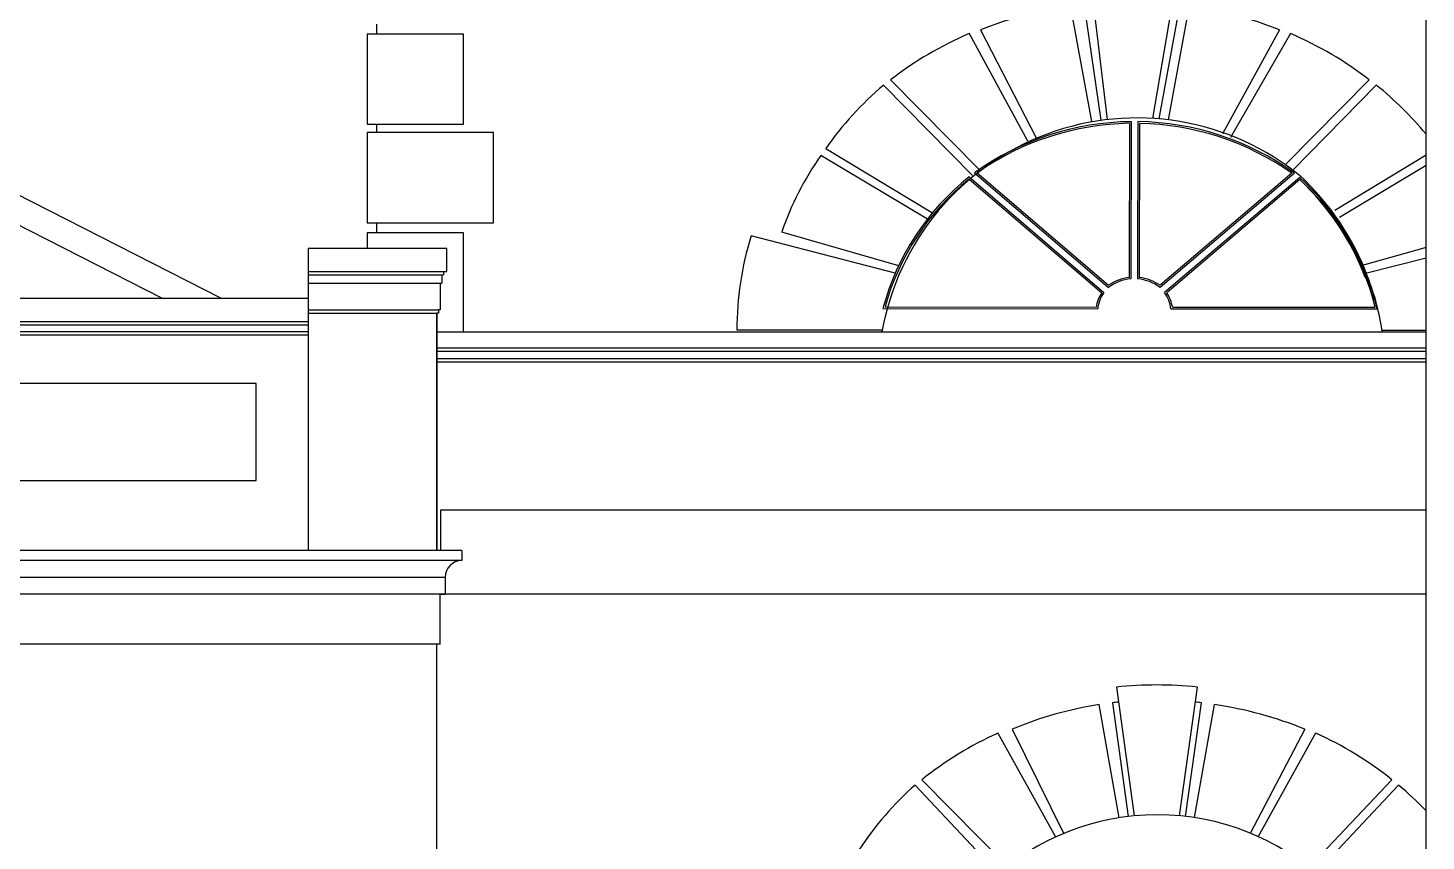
# Model space of a CAD drawing. Extents: x -43 to 90, y 6 to 81.
# Drawn here: x -12.824 to -8.641, y 71.273 to 73.705 of the extents above; entities that cross this region are included whole.
import ezdxf

# ---------------------------------------------------------------- set-up
doc = ezdxf.new("R2010")
doc.units = 0
doc.header["$LTSCALE"] = 0.1
doc.header["$MEASUREMENT"] = 0
doc.layers.add('imagem', color=7, linetype='CONTINUOUS')
doc.layers.add('visto', color=9, linetype='CONTINUOUS')

msp = doc.modelspace()

# ---------------------------------------------------------------- linework, layer by layer
at = {"layer": 'imagem', "linetype": 'ByBlock'}
msp.add_lwpolyline([(-30.5272, 81.1636), (-30.5272, 59.1814), (-8.6408, 59.1814), (-8.6408, 81.1636)], close=True, dxfattribs=at)
at = {"layer": 'visto'}
for p, q in [((-16.5343, 75.0783), (-12.2458, 72.8966)), ((-16.5534, 74.9983), (-12.4223, 72.8966)), ((-9.6421, 73.824), (-9.5949, 73.4311)), ((-9.4582, 73.4342), (-9.3914, 73.824)), ((-9.641, 73.4246), (-9.7048, 73.7722)), ((-9.6644, 73.7775), (-9.6137, 73.4287)), ((-9.4393, 73.4327), (-9.376, 73.7759)), ((-9.4116, 73.4297), (-9.3488, 73.7722)), ((-11.7816, 73.7165), (-11.7816, 73.6867)), ((-9.8321, 73.366), (-10.0082, 73.6889)), ((-9.9743, 73.6991), (-9.8075, 73.3766)), ((-9.0792, 73.6991), (-9.2501, 73.3882)), ((-9.2247, 73.3784), (-9.0454, 73.6889)), ((-10.2429, 73.5497), (-9.9777, 73.2818)), ((-8.8106, 73.5497), (-9.062, 73.2958)), ((-9.9983, 73.264), (-10.2637, 73.5341)), ((-9.0398, 73.2797), (-8.7899, 73.5341)), ((-9.528, 73.4195), (-9.5287, 72.9586)), ((-9.523, 73.4246), (-9.5237, 72.9541)), ((-9.503, 73.4245), (-9.5037, 72.9541)), ((-9.498, 73.4195), (-9.4987, 72.9585)), ((-11.7816, 73.4167), (-11.7816, 73.3917)), ((-10.4366, 73.3444), (-10.1176, 73.152)), ((-10.133, 73.133), (-10.4514, 73.3238)), ((-8.6408, 73.324), (-8.9141, 73.1589)), ((-8.8998, 73.1392), (-8.6408, 73.2946)), ((-10.0079, 73.2527), (-9.6111, 72.9131)), ((-10.0077, 73.2593), (-9.6044, 72.9138)), ((-9.9918, 73.2719), (-9.5911, 72.9287)), ((-9.984, 73.2716), (-9.591, 72.9354)), ((-9.0425, 73.2703), (-9.4365, 72.9352)), ((-9.0347, 73.2706), (-9.4364, 72.9285)), ((-9.0188, 73.258), (-9.4231, 72.9136)), ((-9.0187, 73.2514), (-9.4164, 72.9128)), ((-11.7816, 73.1217), (-11.7816, 73.0918)), ((-10.2292, 72.971), (-10.6602, 73.0832)), ((-10.5689, 73.0954), (-10.2188, 72.9939)), ((-11.9859, 73.0466), (-11.9859, 72.1416)), ((-11.9859, 73.0466), (-11.5709, 73.0466)), ((-11.9859, 73.0466), (-11.9859, 72.1416)), ((-11.5709, 72.9766), (-11.5709, 73.0466)), ((-8.6408, 73.0485), (-8.8318, 72.9947)), ((-8.8221, 72.9716), (-8.6408, 73.0177)), ((-11.9859, 72.9766), (-11.5809, 72.9766)), ((-11.9859, 72.9666), (-11.5859, 72.9666)), ((-11.5859, 72.9666), (-11.5859, 72.9416)), ((-11.5859, 72.9666), (-11.5809, 72.9666)), ((-11.5809, 72.9766), (-11.5809, 72.9666)), ((-11.5809, 72.9766), (-11.5709, 72.9766)), ((-11.9859, 72.9416), (-11.5909, 72.9416)), ((-11.5909, 72.9416), (-11.5909, 72.8616)), ((-11.5909, 72.9416), (-11.5859, 72.9416)), ((-13.8943, 72.8966), (-11.9859, 72.8966)), ((-11.9859, 72.8616), (-11.5959, 72.8616)), ((-11.9859, 72.8516), (-11.6009, 72.8516)), ((-11.6009, 72.1416), (-11.6009, 72.8516)), ((-11.6009, 72.8516), (-11.6009, 72.1416)), ((-11.5959, 72.8516), (-11.6009, 72.8516)), ((-11.5959, 72.8616), (-11.5959, 72.8516)), ((-11.5909, 72.8616), (-11.5959, 72.8616)), ((-10.266, 72.8656), (-9.6233, 72.8648)), ((-10.2596, 72.8706), (-9.6277, 72.8698)), ((-9.4043, 72.8645), (-8.7851, 72.8645)), ((-9.3999, 72.8695), (-8.7929, 72.8695)), ((-13.7951, 72.8266), (-11.9859, 72.8266)), ((-13.7909, 72.7966), (-11.9859, 72.7966)), ((-13.781, 72.8166), (-11.9859, 72.8166)), ((-11.6009, 72.7957), (-8.6408, 72.7957)), ((-10.2659, 72.8012), (-10.7029, 72.8012)), ((-10.2687, 72.7957), (-8.772, 72.7957)), ((-8.7728, 72.8012), (-8.6408, 72.8012)), ((-13.798, 72.7866), (-11.9859, 72.7866)), ((-8.6408, 72.7476), (-11.6009, 72.7476)), ((-8.6408, 72.7376), (-11.6009, 72.7376)), ((-8.6408, 72.7148), (-11.6009, 72.7148)), ((-8.6408, 72.7048), (-11.6009, 72.7048)), ((-11.5259, 72.1416), (-14.2535, 72.1418)), ((-11.5259, 72.1416), (-11.5259, 72.1116)), ((-11.5259, 72.1416), (-11.5259, 72.1116)), ((-11.5259, 72.1116), (-14.2747, 72.1118)), ((-11.5759, 72.0616), (-14.31, 72.0618)), ((-11.5759, 72.0616), (-11.5759, 72.0116)), ((-11.5759, 72.0616), (-11.5759, 72.0116)), ((-11.5759, 72.0116), (-14.3453, 72.0118)), ((-11.5909, 71.8616), (-11.5909, 72.0116)), ((-11.5909, 72.0116), (-11.5759, 72.0116)), ((-11.5909, 72.0116), (-11.5759, 72.0116)), ((-11.6009, 71.8616), (-14.4513, 71.8618)), ((-11.6009, 70.6878), (-11.6009, 71.8616)), ((-11.5909, 71.8616), (-11.6009, 71.8616)), ((-9.5674, 71.7336), (-9.5138, 71.3484)), ((-9.3785, 71.3487), (-9.3248, 71.7336)), ((-9.559, 71.3426), (-9.6184, 71.6812)), ((-9.5794, 71.6865), (-9.532, 71.3464)), ((-9.3602, 71.3468), (-9.3129, 71.6865)), ((-9.3332, 71.3431), (-9.2739, 71.6812)), ((-9.7488, 71.2842), (-9.922, 71.597)), ((-9.8793, 71.6073), (-9.7247, 71.295)), ((-9.0031, 71.6073), (-9.1672, 71.296)), ((-9.1429, 71.2853), (-8.9703, 71.597)), ((-10.1492, 71.4562), (-9.8922, 71.1954)), ((-8.7431, 71.4562), (-8.9889, 71.1967)), ((-9.9229, 71.1783), (-10.1693, 71.4405)), ((-8.9682, 71.1797), (-8.7231, 71.4405))]:
    msp.add_line(p, q, dxfattribs=at)
for points in [[(-11.8095, 73.4167), (-11.521, 73.4167), (-11.521, 73.6867), (-11.8095, 73.6867)], [(-11.8095, 73.1217), (-11.431, 73.1217), (-11.431, 73.3917), (-11.8095, 73.3917)], [(-13.8482, 72.3516), (-12.1408, 72.3516), (-12.1408, 72.6416), (-13.8482, 72.6416)]]:
    msp.add_lwpolyline(points, close=True, dxfattribs=at)
for points in [[(-11.521, 72.7957), (-11.521, 73.0918), (-11.8095, 73.0918), (-11.8095, 73.0466)], [(-8.6408, 72.2622), (-11.59, 72.2622), (-11.59, 72.1416)], [(-11.5759, 72.0122), (-8.6408, 72.0122)]]:
    msp.add_lwpolyline(points, dxfattribs=at)
for centre, radius, start, end in [((-9.5057, 72.6609), 0.7748, 50.6442, 169.9821), ((-9.5144, 72.6018), 0.8228, 90.6037, 125.471), ((-9.514, 72.5995), 0.8202, 90.9778, 124.9629), ((-9.5139, 72.6019), 0.8228, 54.3742, 89.2434), ((-9.5142, 72.5995), 0.8201, 54.8826, 88.8695), ((-9.5419, 72.6722), 0.7495, 128.4309, 165.0412), ((-9.5417, 72.6717), 0.7449, 128.7416, 164.5092), ((-9.5529, 72.6858), 0.7869, 20.3041, 47.3472), ((-9.5522, 72.681), 0.7857, 20.7077, 47.2507), ((-9.4821, 72.711), 0.7168, 49.6512, 49.7371), ((-9.5369, 72.6873), 0.766, 13.7597, 47.4272), ((-9.5534, 72.6811), 0.7818, 20.8065, 46.8394), ((-9.512, 72.8185), 0.1411, 96.8127, 124.0759), ((-9.5158, 72.8186), 0.141, 55.7818, 83.0491), ((-9.4821, 72.691), 0.7168, 14.0083, 21.9568), ((-9.484, 72.6954), 0.7191, 8.0187, 21.5561), ((-9.5129, 72.8237), 0.1309, 94.7441, 126.6818), ((-9.5148, 72.8238), 0.1308, 53.1739, 85.116), ((-9.5238, 72.8546), 0.105, 146.1827, 171.7051), ((-9.5238, 72.8546), 0.1, 143.7086, 174.1792), ((-9.5038, 72.8546), 0.1, 5.6575, 36.1281), ((-9.5038, 72.8546), 0.105, 8.1316, 33.654), ((-11.5259, 72.0616), 0.05, 90, 180), ((-11.5259, 72.0616), 0.05, 90, 180), ((-9.4447, 70.6224), 0.7293, 5.1373, 174.8627)]:
    msp.add_arc(centre, radius, start, end, dxfattribs=at)
for centre, major_axis, ratio, start_param, end_param in [((-9.5268, 72.8133), (1.0871, 0), 0.894046, 1.735261, 1.995101), ((-9.5268, 72.8133), (-1.0871, 0), 0.894046, 4.288084, 4.547924), ((-9.5403, 72.8234), (-1.0741, 0), 0.894046, -1.120558, -0.857676), ((-9.5133, 72.8234), (-1.0741, 0), 0.894046, 3.999269, 4.26215), ((-9.5062, 72.8224), (-1.086, 0.0944), 0.890479, -0.724646, -0.469808), ((-9.5268, 72.8012), (-1.1023, 0), 0.894046, 3.778849, 3.980237), ((-9.5168, 72.8012), (1.1023, 0), 0.894046, 2.582671, 2.838445), ((-9.5168, 72.8012), (-1.1861, 0), 0.894046, -0.26921, 0), ((-9.4462, 70.724), (1.0871, 0), 0.93434, 1.458959, 1.682545), ((-9.4462, 70.7115), (1.052, 0), 0.93434, 1.735261, 1.995101), ((-9.4462, 70.7115), (1.052, 0), 0.93434, 1.680317, 1.697756), ((-9.4462, 70.7115), (1.052, 0), 0.93434, 1.443754, 1.461193), ((-9.4334, 70.709), (-1.0838, 0.0903), 0.905425, 4.380648, 4.640488), ((-9.4692, 70.7217), (1.0394, 0), 0.93434, 2.021035, 2.283917), ((-9.4231, 70.7217), (1.0394, 0), 0.93434, 0.857676, 1.120558), ((-9.434, 70.7213), (-1.045, 0.1558), 0.928095, -0.662203, -0.407365), ((-9.4362, 70.6992), (1.0668, 0), 0.93434, 0.729368, 0.838644)]:
    msp.add_ellipse(centre, major_axis=major_axis, ratio=ratio, start_param=start_param, end_param=end_param, dxfattribs=at)

doc.saveas('drawing.dxf')
